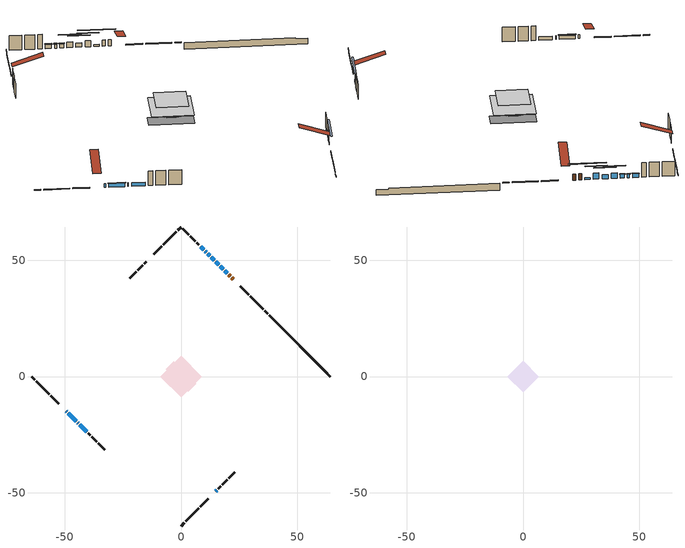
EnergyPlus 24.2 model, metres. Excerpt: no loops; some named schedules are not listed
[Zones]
conditioned space
 floor outside (Floor1 construction): -3.08,0 0,3.08 3.08,0 0,-3.08 z0.53
 floor adiabatic (AdiabaticFloorConstruction): -8.97,0 0,8.97 8.97,0 0,-8.97 z2.97
 floor foundation (Slab1 construction): -6.57,3.13 -3.13,6.57 6.57,-3.13 3.13,-6.57 z-1.76
 floor foundation (Slab2 construction): -2.02,0 0,2.02 2.02,0 0,-2.02 z0
 wall outside (RimJoist1 construction): 0,-64.24 1.32,-62.92 / -64.24,0 -62.92,-1.32 / 0,64.24 -1.32,62.92 / 37.28,26.95 35.97,28.27 z0.53:0.83
 wall outside (RimJoist2 construction): 1.97,-62.26 7.55,-56.69 / -62.26,-1.97 -56.69,-7.55 / -1.97,62.26 -7.55,56.69 / 35.31,28.93 29.74,34.5 z0.53:0.83
 wall outside (RimJoist3 construction): 8.21,-56.03 11.8,-52.44 / -56.03,-8.21 -52.44,-11.8 / -8.21,56.03 -11.8,52.44 / 29.08,35.16 25.49,38.75 z0.53:0.83
 wall outside (AdiabaticWallConstruction 1): 22.41,41.82 21.8,42.44 / 21.14,43.09 20.52,43.71 z0.53:2.56
 wall outside (AdiabaticWallConstruction): -49.37,-14.87 -49.07,-15.17 / -48.41,-15.82 -44.96,-19.27 / -44.31,-19.93 -44.2,-20.04 / -43.54,-20.69 -40.59,-23.65 / 12.28,51.96 11.42,52.82 / 10.76,53.47 10.33,53.91 / 9.67,54.56 8.38,55.86 z0.53:1.75; 19.87,44.37 18.72,45.52 / 14.87,-49.37 15.45,-48.79 z0.53:1.14; 18.06,46.18 16.84,47.4 z0.53:2.56; 16.18,48.06 14.89,49.35 z0.53:1.9; 14.23,50.01 12.94,51.3 z0.53:2.36
 wall outside (Wall1 construction): 16.1,-48.13 17.04,-47.2 / -39.93,-24.31 -39,-25.24 / -14.87,49.37 -15.81,48.43 / 7.72,56.51 6.79,57.45 z0.53:5.41
 wall outside (Wall2 construction): 17.69,-46.54 19.8,-44.43 / -38.34,-25.9 -36.23,-28.01 / -16.46,47.77 -18.57,45.66 / 6.13,58.1 4.02,60.21 z0.53:5.41
 wall outside (Wall3 construction): 20.46,-43.77 23.17,-41.07 / -35.57,-28.66 -32.86,-31.37 / -19.23,45.01 -21.94,42.3 / 3.37,60.87 0.66,63.58 z0.53:5.41
 wall foundation (FoundationWall1 construction): 37.94,26.3,-1.76 37.94,26.3,0.53 61.61,2.63,0.53 61.61,2.63,0.13 64.24,0,0.13 64.24,0,-1.76
 window (WindowConstruction 8): -49.37,-14.87 -49.07,-15.17 z0.53:1.75
 window (WindowConstruction 7): -48.41,-15.82 -44.96,-19.27 z0.53:1.75
 window (WindowConstruction 10): 19.87,44.37 18.72,45.52 z0.53:1.14
 window (WindowConstruction 11): 14.87,-49.37 15.45,-48.79 z0.53:1.14
 window (WindowConstruction 9): -44.31,-19.93 -44.2,-20.04 z0.53:1.75
 window (WindowConstruction): 18.06,46.18 16.84,47.4 z0.53:2.56
 window (WindowConstruction 1): 16.18,48.06 14.89,49.35 z0.53:1.9
 window (WindowConstruction 2): 14.23,50.01 12.94,51.3 z0.53:2.36
 window (WindowConstruction 3): -43.54,-20.69 -40.59,-23.65 z0.53:1.75
 window (WindowConstruction 4): 12.28,51.96 11.42,52.82 z0.53:1.75
 window (WindowConstruction 5): 10.76,53.48 10.33,53.91 z0.53:1.75
 window (WindowConstruction 6): 9.67,54.56 8.38,55.86 z0.53:1.75
 door (Door): 22.41,41.82 21.8,42.44 z0.53:2.56
 door (Door 1): 21.14,43.09 20.52,43.71 z0.53:2.56
 ceiling adiabatic (AdiabaticFloorConstruction): 0,-8.97 8.97,0 0,8.97 -8.97,0 z2.97
attic - vented
 floor to conditioned space (Floor2 construction Reversed): -6.86,0 0,6.86 6.86,0 0,-6.86 z5.41
 roof outside (Roof1 construction): 14.21,-50.02,5.41 7.54,-43.34,8.55 5.78,-45.1,8.55 12.45,-51.78,5.41; -50.02,-14.21,5.41 -43.34,-7.54,8.55 -45.1,-5.78,8.55 -51.78,-12.45,5.41; -14.21,50.02,5.41 -7.54,43.34,8.55 -5.78,45.1,8.55 -12.45,51.78,5.41; 23.07,41.17,5.41 16.39,34.49,8.55 18.15,32.73,8.55 24.83,39.41,5.41
shading: -44.82,-19.41 -48.56,-15.68 -48.85,-15.97 -45.11,-19.71 z1.95; 15.23,49 23.35,40.88 23.64,41.17 15.52,49.3 z6.07; 18.93,-45.31 11.39,-52.85 11.68,-53.14 19.22,-45.6 z6.07; 15.08,49.16 19.82,44.42 20.11,44.71 15.37,49.45 z5.05; 13.13,51.11 17.94,46.29 18.23,46.59 13.42,51.4 z4.39; 11.18,53.06 15.99,48.25 16.28,48.54 11.47,53.35 z4.85; 11.28,52.96 12.42,51.81 12.71,52.1 11.57,53.25 z1.95; 10.19,54.05 10.9,53.33 11.2,53.62 10.48,54.34 z1.95; 8.24,56 9.82,54.42 10.11,54.71 8.53,56.29 z1.95
[Building]
Building 1: Terrain=Suburbs
[Site:Location]
Toronto City Centre_ON: Latitude {deg}=43.63; Longitude {deg}=-79.39; Time Zone {hr}=-5; Elevation {m}=77; Keep Site Location Information=Yes
[Site:GroundTemperature:Shallow]
5.01852, 3.26908, 3.12898, 3.95918, 7.29196, 10.6092, 13.4851, 15.3069, 15.4617, 13.9799, 11.1774, 7.9619
[Site:WaterMainsTemperature]
Calculation Method=Schedule; Temperature Schedule=mains temperature schedule
[Material] Roughness=Rough; Thermal Absorptance=0.9
Name | Thickness {m} | Conductivity {W/m-K} | Density {kg/m3} | Specific Heat {J/kg-K} | Solar Absorptance | Visible Absorptance
asphalt or fiberglass shingles | 0.00635 | 0.162714 | 1121.4 | 1465.45 | 0.4 | 0.4
ceiling loosefill ins | 0.0846667 | 0.0480833 | 16.02 | 1046.75 | 0.7 | 0.7
ceiling stud and cavity | 0.1397 | 0.0925755 | 65.682 | 1177.47 | 0.7 | 0.7
concrete 4.0 in. | 0.1016 | 1.803125 | 2242.8 | 837.4 | 0.7 | 0.7
concrete 8.0 in. | 0.2032 | 1.803125 | 2242.8 | 837.4 | 0.7 | 0.7
door material | 0.04445 | 0.053851 | 512.64 | 1214.23 | 0.7 | 0.7
exterior vertical ins | 0.0460229 | 0.029427 | 32.04 | 1214.23 | 0.7 | 0.7
floor covering | 0.0127 | 0.0433444 | 54.468 | 1339.84 | 0.6 | 0.6
floor rigid ins; rim joist rigid ins | 0.051816 | 0.029427 | 32.04 | 1214.23 | 0.7 | 0.7
floor rigid ins 1; wall rigid ins | 0.512978 | 0.029427 | 32.04 | 1214.23 | 0.7 | 0.7
floor stud and cavity | 0.1397 | 1.00178 | 92.3553 | 1139.71 | 0.7 | 0.7
floor stud and cavity 1 | 0.1397 | 1.75129 | 37.0049 | 1207.88 | 0.7 | 0.7
furniture material conditioned space 1 | 0.1524 | 0.115458 | 640.8 | 1214.23 | 0.6 | 0.6
gypsum board | 0.0127 | 0.160291 | 801 | 837.4 | 0.6 | 0.6
gypsum board 1 | 0.0127 | 0.160291 | 801 | 837.4 | 0.7 | 0.7
interior vertical ins | 0.025908 | 0.029427 | 32.04 | 1214.23 | 0.7 | 0.7
osb sheathing 0.5 in. | 0.0127 | 0.115458 | 512.64 | 1214.23 | 0.7 | 0.7
osb sheathing 0.75 in. | 0.01905 | 0.115458 | 512.64 | 1214.23 | 0.7 | 0.7
osb sheathing 2.0 in. | 0.0508 | 0.115458 | 512.64 | 1214.23 | 0.7 | 0.7
rim joist stud and cavity | 0.0508 | 0.0311696 | 125.044 | 1163.47 | 0.6 | 0.6
rim joist stud and cavity 1 | 0.0508 | 0.0451784 | 125.044 | 1163.47 | 0.6 | 0.6
rim joist stud and cavity 2 | 0.0508 | 0.278529 | 125.044 | 1163.47 | 0.6 | 0.6
slab rigid ins | 0.0412942 | 0.029427 | 32.04 | 1214.23 | 0.7 | 0.7
wall stud and cavity | 0.1397 | 0.0887454 | 139.0536 | 1170.24 | 0.7 | 0.7
wall stud and cavity 1 | 0.1397 | 0.0848539 | 139.0536 | 1170.24 | 0.7 | 0.7
wall stud and cavity 2 | 0.1397 | 0.103846 | 139.0536 | 1170.24 | 0.7 | 0.7
wall stud and cavity 3 | 0.0889 | 0.380278 | 52.3479 | 1209.89 | 0.7 | 0.7
wall stud and cavity 4 | 0.0889 | 0.391764 | 83.0341 | 1211.67 | 0.7 | 0.7
wood siding | 0.0254 | 0.102417 | 544.68 | 1172.36 | 0.4 | 0.4
wood siding 1; wood siding 2; wood siding 3 | 0.0254 | 0.102417 | 544.68 | 1172.36 | 0.7 | 0.7
[WindowMaterial:SimpleGlazingSystem]
Name | U-Factor {W/m2-K} | Solar Heat Gain Coefficient
WindowMaterial | 2.4069 | 0.55
WindowMaterial 1 | 2.35751 | 0.57
WindowMaterial 2 | 2.1866 | 0.65
WindowMaterial 3 | 6.00619 | 0.8
WindowMaterial 4 | 2.45914 | 0.53
WindowMaterial 5 | 2.57838 | 0.46
WindowMaterial 6 | 2.373404 | 0.56
WindowMaterial 7 | 2.433023 | 0.56
WindowMaterial 8 | 2.82651 | 0.4
WindowMaterial 9 | 2.719762 | 0.42
[Construction]
AdiabaticFloorConstruction: floor stud and cavity 1, floor rigid ins 1, osb sheathing 0.75 in., floor covering
AdiabaticWallConstruction: wood siding 2, wall rigid ins, wall stud and cavity 3, gypsum board
AdiabaticWallConstruction 1: wood siding 3, wall rigid ins, wall stud and cavity 3, gypsum board
Door; Door 1: door material
Floor1 construction: floor stud and cavity, floor rigid ins, osb sheathing 0.75 in., floor covering
Floor2 construction Reversed: gypsum board, ceiling stud and cavity, ceiling loosefill ins
FoundationWall1 construction: concrete 8.0 in., gypsum board 1
furniture construction conditioned space 1: furniture material conditioned space 1
PartitionWallConstruction: gypsum board, wall stud and cavity 4, gypsum board
RimJoist1 construction: wood siding 1, osb sheathing 2.0 in., rim joist stud and cavity
RimJoist2 construction: wood siding 1, osb sheathing 2.0 in., rim joist stud and cavity 1
RimJoist3 construction: wood siding 1, rim joist rigid ins, osb sheathing 2.0 in., rim joist stud and cavity 2
Roof1 construction: asphalt or fiberglass shingles
Slab1 construction: concrete 4.0 in.
Slab2 construction: slab rigid ins, concrete 4.0 in.
Wall1 construction: wood siding, osb sheathing 0.5 in., wall stud and cavity, gypsum board
Wall2 construction: wood siding, osb sheathing 0.5 in., wall stud and cavity 1, gypsum board
Wall3 construction: wood siding, osb sheathing 0.5 in., wall stud and cavity 2, gypsum board
WindowConstruction: WindowMaterial
WindowConstruction 1: WindowMaterial 1
WindowConstruction 10; WindowConstruction 11: WindowMaterial 9
WindowConstruction 2: WindowMaterial 2
WindowConstruction 3: WindowMaterial 3
WindowConstruction 4; WindowConstruction 7: WindowMaterial 4
WindowConstruction 5: WindowMaterial 5
WindowConstruction 6: WindowMaterial 6
WindowConstruction 8: WindowMaterial 7
WindowConstruction 9: WindowMaterial 8
[Zone] Multiplier=1; Part of Total Floor Area=Yes
Name | Volume {m3}
attic - vented | 48.0484
conditioned space | 570.8
[Space]
Name | Zone | Volume {m3}
attic - vented 1 | attic - vented | 48.0484
conditioned space 1 | conditioned space | 570.8
[ZoneInfiltration:EffectiveLeakageArea]
infil attic - vented 1: Zone or Space=attic - vented 1; Schedule=Always On Discrete; Effective Air Leakage Area {cm2}=3958.74; Stack Coefficient=0.000218914; Wind Coefficient=9.9967e-06
[ZoneMixing]
whole house fan mix: Zone or Space=attic - vented; Schedule=Always On Continuous; Design Flow Rate Calculation Method=Flow/Zone; Design Flow Rate {m3/s}=0; Source Zone or Space=conditioned space
[SurfaceProperty:ExposedFoundationPerimeter] Exposed Perimeter Calculation Method=TotalExposedPerimeter
Name | Total Exposed Perimeter {m}
Slab1 | 37.187
Slab2 | 5.79099
[InternalMass] Zone or ZoneList=conditioned space; Space or SpaceList=conditioned space 1
Name | Construction | Surface Area {m2}
furniture mass conditioned space 1 | furniture construction conditioned space 1 | 101.963
partition wall mass | PartitionWallConstruction | 254.907
[Lights]
interior lighting: Zone or ZoneList or Space or SpaceList=conditioned space 1; Schedule=interior lighting schedule; Design Level Calculation Method=LightingLevel; Lighting Level {W}=343.2; Return Air Fraction=0; Fraction Radiant=0.6; Fraction Visible=0.2; Fraction Replaceable=1
[People]
occupants: Zone or ZoneList or Space or SpaceList=conditioned space 1; Number of People Schedule=occupants schedule; Number of People Calculation Method=People; Number of People=3; Fraction Radiant=0.314171; Sensible Heat Fraction=0.56303; Activity Level Schedule=occupants activity schedule; Carbon Dioxide Generation Rate {m3/s-W}=0; Enable ASHRAE 55 Comfort Warnings=No; Mean Radiant Temperature Calculation Type=EnclosureAveraged
[ElectricEquipment] Zone or ZoneList or Space or SpaceList=conditioned space 1; Design Level Calculation Method=EquipmentLevel
Name | Schedule | Design Level {W} | Fraction Latent | Fraction Radiant | Fraction Lost
clothes dryer | clothes dryer schedule | 140.772 | 0.015 | 0.081 | 0.85
clothes washer | clothes washer schedule | 32.1985 | 0.03 | 0.162 | 0.7
cooking range | cooking range schedule | 215.147 | 0.08 | 0.432 | 0.2
dishwasher | dishwasher schedule | 66.8632 | 0.3 | 0.18 | 0.4
fridge | fridge schedule | 72.9452 | 0 | 0.6 | 0
mech vent bath fan 0 | mech vent bath fan 0 schedule | 50.2 | 0 | 0 | 1
mech vent bath fan 1 | mech vent bath fan 1 schedule | 50.2 | 0 | 0 | 1
mech vent house fan | mech vent house fan schedule | 0 | 0 | 0 | 1
mech vent house fan cfis | mech vent house fan cfis schedule | 0 | 0 | 0 | 0
misc plug loads | misc plug loads schedule | 494.7 | 0.045 | 0.513 | 0.1
whole house fan | Always On Discrete | 0 | 0 | 0 | 1
[OtherEquipment] Zone or ZoneList or Space or SpaceList=conditioned space 1; Design Level Calculation Method=EquipmentLevel
Name | Fuel Type | Schedule | Design Level {W} | Fraction Latent | Fraction Radiant | Fraction Lost
clothes dryer 1 | Electricity | clothes dryer schedule | 0 | 0.015 | 0.081 | 0.85
cooking range 1 | Electricity | cooking range schedule | 0 | 0.08 | 0.432 | 0.2
general water use latent | None | general water use schedule | 62.594 | 1 | 0 | 0
general water use sensible | None | general water use schedule | -61.6891 | 0 | 0.6 | 0
mech vent house fan latent load | None | Always On Discrete | 0 | 1 | 0 | 0
mech vent house fan sensible load | None | Always On Discrete | 0 | 0 | 0 | 0
water heater energy adjustment1 | NaturalGas | Always On Discrete | 0.01 | 0 | 0 | 1
[ZoneInfiltration:DesignFlowRate] Zone or ZoneList or Space or SpaceList=conditioned space 1; Schedule=Always On Discrete; Design Flow Rate Calculation Method=Flow/Zone; Design Flow Rate {m3/s}=0
infil flow; natural vent flow; whole house fan flow
[Foundation:Kiva] Initial Indoor Air Temperature {C}=18; Wall Depth Below Slab {m}=0.2032
Name | Wall Height Above Grade {m} | Custom Block Material Name 1 | Custom Block Depth 1 {m} | Custom Block X Position 1 {m} | Custom Block Z Position 1 {m} | Interior Vertical Insulation Material | Interior Vertical Insulation Depth {m}
Foundation Kiva 1 | 0.529986 | exterior vertical ins | 2.28999 | 0.2159 | 0
Foundation Kiva 2 | 0.1016 |  |  |  |  | interior vertical ins | 0.1016
[Foundation:Kiva:Settings]
Soil Conductivity {W/m-K}=0.849921; Soil Density {kg/m3}=1842.3; Soil Specific Heat {J/kg-K}=418.7; Ground Solar Absorptivity=0.9; Ground Thermal Absorptivity=0.9; Ground Surface Roughness {m}=0.03; Far-Field Width {m}=40; Deep-Ground Boundary Condition=ZeroFlux; Deep-Ground Depth {m}=40; Minimum Cell Dimension {m}=0.2; Maximum Cell Growth Coefficient=3; Simulation Timestep=Timestep
[Exterior:Lights]
exterior lighting: Schedule=exterior lighting schedule; Design Level {W}=75.6
[Schedule:Constant]
Name | Hourly Value
Always On Continuous; mech vent house fan schedule; mech vent house fan cfis schedule; Always On Discrete | 1
occupants activity schedule | 117.228
fridge schedule | 0
[Schedule:Week:Daily]
interior lighting schedule Week Rule - Jan1-Jan27: interior lighting schedule day, interior lighting schedule day, interior lighting schedule day, interior lighting schedule day, interior lighting schedule day, interior lighting schedule day, interior lighting schedule day, interior lighting schedule default day, interior lighting schedule default day, interior lighting schedule default day, interior lighting schedule default day, interior lighting schedule default day
interior lighting schedule Week Rule - Jan28-Feb3: interior lighting schedule day, interior lighting schedule day, interior lighting schedule day, interior lighting schedule day, interior lighting schedule day 1, interior lighting schedule day 1, interior lighting schedule day 1, interior lighting schedule default day, interior lighting schedule default day, interior lighting schedule default day, interior lighting schedule default day, interior lighting schedule default day
interior lighting schedule Week Rule - Feb4-Feb24: interior lighting schedule day 1, interior lighting schedule day 1, interior lighting schedule day 1, interior lighting schedule day 1, interior lighting schedule day 1, interior lighting schedule day 1, interior lighting schedule day 1, interior lighting schedule default day, interior lighting schedule default day, interior lighting schedule default day, interior lighting schedule default day, interior lighting schedule default day
interior lighting schedule Week Rule - Feb25-Mar3: interior lighting schedule day 1, interior lighting schedule day 1, interior lighting schedule day 1, interior lighting schedule day 1, interior lighting schedule day 2, interior lighting schedule day 2, interior lighting schedule day 2, interior lighting schedule default day, interior lighting schedule default day, interior lighting schedule default day, interior lighting schedule default day, interior lighting schedule default day
interior lighting schedule Week Rule - Mar4-Mar31: interior lighting schedule day 2, interior lighting schedule day 2, interior lighting schedule day 2, interior lighting schedule day 2, interior lighting schedule day 2, interior lighting schedule day 2, interior lighting schedule day 2, interior lighting schedule default day, interior lighting schedule default day, interior lighting schedule default day, interior lighting schedule default day, interior lighting schedule default day
interior lighting schedule Week Rule - Apr1-Apr28: interior lighting schedule day 3, interior lighting schedule day 3, interior lighting schedule day 3, interior lighting schedule day 3, interior lighting schedule day 3, interior lighting schedule day 3, interior lighting schedule day 3, interior lighting schedule default day, interior lighting schedule default day, interior lighting schedule default day, interior lighting schedule default day, interior lighting schedule default day
interior lighting schedule Week Rule - Apr29-May5: interior lighting schedule day 3, interior lighting schedule day 3, interior lighting schedule day 4, interior lighting schedule day 4, interior lighting schedule day 4, interior lighting schedule day 4, interior lighting schedule day 4, interior lighting schedule default day, interior lighting schedule default day, interior lighting schedule default day, interior lighting schedule default day, interior lighting schedule default day
interior lighting schedule Week Rule - May6-May26: interior lighting schedule day 4, interior lighting schedule day 4, interior lighting schedule day 4, interior lighting schedule day 4, interior lighting schedule day 4, interior lighting schedule day 4, interior lighting schedule day 4, interior lighting schedule default day, interior lighting schedule default day, interior lighting schedule default day, interior lighting schedule default day, interior lighting schedule default day
interior lighting schedule Week Rule - May27-Jun2: interior lighting schedule day 4, interior lighting schedule day 4, interior lighting schedule day 4, interior lighting schedule day 4, interior lighting schedule day 4, interior lighting schedule day 5, interior lighting schedule day 5, interior lighting schedule default day, interior lighting schedule default day, interior lighting schedule default day, interior lighting schedule default day, interior lighting schedule default day
interior lighting schedule Week Rule - Jun3-Jun30: interior lighting schedule day 5, interior lighting schedule day 5, interior lighting schedule day 5, interior lighting schedule day 5, interior lighting schedule day 5, interior lighting schedule day 5, interior lighting schedule day 5, interior lighting schedule default day, interior lighting schedule default day, interior lighting schedule default day, interior lighting schedule default day, interior lighting schedule default day
interior lighting schedule Week Rule - Jul1-Jul28: interior lighting schedule day 6, interior lighting schedule day 6, interior lighting schedule day 6, interior lighting schedule day 6, interior lighting schedule day 6, interior lighting schedule day 6, interior lighting schedule day 6, interior lighting schedule default day, interior lighting schedule default day, interior lighting schedule default day, interior lighting schedule default day, interior lighting schedule default day
interior lighting schedule Week Rule - Jul29-Aug4: interior lighting schedule day 6, interior lighting schedule day 6, interior lighting schedule day 6, interior lighting schedule day 7, interior lighting schedule day 7, interior lighting schedule day 7, interior lighting schedule day 7, interior lighting schedule default day, interior lighting schedule default day, interior lighting schedule default day, interior lighting schedule default day, interior lighting schedule default day
interior lighting schedule Week Rule - Aug5-Aug25: interior lighting schedule day 7, interior lighting schedule day 7, interior lighting schedule day 7, interior lighting schedule day 7, interior lighting schedule day 7, interior lighting schedule day 7, interior lighting schedule day 7, interior lighting schedule default day, interior lighting schedule default day, interior lighting schedule default day, interior lighting schedule default day, interior lighting schedule default day
interior lighting schedule Week Rule - Aug26-Sep1: interior lighting schedule day 7, interior lighting schedule day 7, interior lighting schedule day 7, interior lighting schedule day 7, interior lighting schedule day 7, interior lighting schedule day 7, interior lighting schedule day 8, interior lighting schedule default day, interior lighting schedule default day, interior lighting schedule default day, interior lighting schedule default day, interior lighting schedule default day
interior lighting schedule Week Rule - Sep2-Sep29: interior lighting schedule day 8, interior lighting schedule day 8, interior lighting schedule day 8, interior lighting schedule day 8, interior lighting schedule day 8, interior lighting schedule day 8, interior lighting schedule day 8, interior lighting schedule default day, interior lighting schedule default day, interior lighting schedule default day, interior lighting schedule default day, interior lighting schedule default day
interior lighting schedule Week Rule - Sep30-Oct6: interior lighting schedule day 8, interior lighting schedule day 9, interior lighting schedule day 9, interior lighting schedule day 9, interior lighting schedule day 9, interior lighting schedule day 9, interior lighting schedule day 9, interior lighting schedule default day, interior lighting schedule default day, interior lighting schedule default day, interior lighting schedule default day, interior lighting schedule default day
interior lighting schedule Week Rule - Oct7-Oct27: interior lighting schedule day 9, interior lighting schedule day 9, interior lighting schedule day 9, interior lighting schedule day 9, interior lighting schedule day 9, interior lighting schedule day 9, interior lighting schedule day 9, interior lighting schedule default day, interior lighting schedule default day, interior lighting schedule default day, interior lighting schedule default day, interior lighting schedule default day
interior lighting schedule Week Rule - Oct28-Nov3: interior lighting schedule day 9, interior lighting schedule day 9, interior lighting schedule day 9, interior lighting schedule day 9, interior lighting schedule day 10, interior lighting schedule day 10, interior lighting schedule day 10, interior lighting schedule default day, interior lighting schedule default day, interior lighting schedule default day, interior lighting schedule default day, interior lighting schedule default day
interior lighting schedule Week Rule - Nov4-Nov24: interior lighting schedule day 10, interior lighting schedule day 10, interior lighting schedule day 10, interior lighting schedule day 10, interior lighting schedule day 10, interior lighting schedule day 10, interior lighting schedule day 10, interior lighting schedule default day, interior lighting schedule default day, interior lighting schedule default day, interior lighting schedule default day, interior lighting schedule default day
interior lighting schedule Week Rule - Nov25-Dec1: interior lighting schedule day 10, interior lighting schedule day 10, interior lighting schedule day 10, interior lighting schedule day 10, interior lighting schedule day 10, interior lighting schedule day 10, interior lighting schedule day 11, interior lighting schedule default day, interior lighting schedule default day, interior lighting schedule default day, interior lighting schedule default day, interior lighting schedule default day
interior lighting schedule Week Rule - Dec2-Dec31: interior lighting schedule day 11, interior lighting schedule day 11, interior lighting schedule day 11, interior lighting schedule day 11, interior lighting schedule day 11, interior lighting schedule day 11, interior lighting schedule day 11, interior lighting schedule default day, interior lighting schedule default day, interior lighting schedule default day, interior lighting schedule default day, interior lighting schedule default day
occupants schedule Week Rule - Jan1-Dec31: occupants schedule day, occupants schedule day, occupants schedule day, occupants schedule day, occupants schedule day, occupants schedule day, occupants schedule day, occupants schedule default day, occupants schedule default day, occupants schedule default day, occupants schedule default day, occupants schedule default day
clothes dryer schedule Week Rule - Jan1-Dec31: clothes dryer schedule day, clothes dryer schedule day, clothes dryer schedule day, clothes dryer schedule day, clothes dryer schedule day, clothes dryer schedule day, clothes dryer schedule day, clothes dryer schedule default day, clothes dryer schedule default day, clothes dryer schedule default day, clothes dryer schedule default day, clothes dryer schedule default day
clothes washer schedule Week Rule - Jan1-Dec31: clothes washer schedule day, clothes washer schedule day, clothes washer schedule day, clothes washer schedule day, clothes washer schedule day, clothes washer schedule day, clothes washer schedule day, clothes washer schedule default day, clothes washer schedule default day, clothes washer schedule default day, clothes washer schedule default day, clothes washer schedule default day
cooking range schedule Week Rule - Jan1-Dec31: cooking range schedule day, cooking range schedule day, cooking range schedule day, cooking range schedule day, cooking range schedule day, cooking range schedule day, cooking range schedule day, cooking range schedule default day, cooking range schedule default day, cooking range schedule default day, cooking range schedule default day, cooking range schedule default day
dishwasher schedule Week Rule - Jan1-Dec31: dishwasher schedule day, dishwasher schedule day, dishwasher schedule day, dishwasher schedule day, dishwasher schedule day, dishwasher schedule day, dishwasher schedule day, dishwasher schedule default day, dishwasher schedule default day, dishwasher schedule default day, dishwasher schedule default day, dishwasher schedule default day
mech vent bath fan 0 schedule Week Rule - Jan1-Dec31: mech vent bath fan 0 schedule day, mech vent bath fan 0 schedule day, mech vent bath fan 0 schedule day, mech vent bath fan 0 schedule day, mech vent bath fan 0 schedule day, mech vent bath fan 0 schedule day, mech vent bath fan 0 schedule day, mech vent bath fan 0 schedule default day, mech vent bath fan 0 schedule default day, mech vent bath fan 0 schedule default day, mech vent bath fan 0 schedule default day, mech vent bath fan 0 schedule default day
mech vent bath fan 1 schedule Week Rule - Jan1-Dec31: mech vent bath fan 1 schedule day, mech vent bath fan 1 schedule day, mech vent bath fan 1 schedule day, mech vent bath fan 1 schedule day, mech vent bath fan 1 schedule day, mech vent bath fan 1 schedule day, mech vent bath fan 1 schedule day, mech vent bath fan 1 schedule default day, mech vent bath fan 1 schedule default day, mech vent bath fan 1 schedule default day, mech vent bath fan 1 schedule default day, mech vent bath fan 1 schedule default day
misc plug loads schedule Week Rule - Jan1-Dec31: misc plug loads schedule day, misc plug loads schedule day, misc plug loads schedule day, misc plug loads schedule day, misc plug loads schedule day, misc plug loads schedule day, misc plug loads schedule day, misc plug loads schedule default day, misc plug loads schedule default day, misc plug loads schedule default day, misc plug loads schedule default day, misc plug loads schedule default day
general water use schedule Week Rule - Jan1-Dec31: general water use schedule day, general water use schedule day, general water use schedule day, general water use schedule day, general water use schedule day, general water use schedule day, general water use schedule day, general water use schedule default day, general water use schedule default day, general water use schedule default day, general water use schedule default day, general water use schedule default day
exterior lighting schedule Week Rule - Jan1-Jan27: exterior lighting schedule day, exterior lighting schedule day, exterior lighting schedule day, exterior lighting schedule day, exterior lighting schedule day, exterior lighting schedule day, exterior lighting schedule day, exterior lighting schedule default day, exterior lighting schedule default day, exterior lighting schedule default day, exterior lighting schedule default day, exterior lighting schedule default day
exterior lighting schedule Week Rule - Jan28-Feb3: exterior lighting schedule day, exterior lighting schedule day, exterior lighting schedule day, exterior lighting schedule day, exterior lighting schedule day 1, exterior lighting schedule day 1, exterior lighting schedule day 1, exterior lighting schedule default day, exterior lighting schedule default day, exterior lighting schedule default day, exterior lighting schedule default day, exterior lighting schedule default day
exterior lighting schedule Week Rule - Feb4-Feb24: exterior lighting schedule day 1, exterior lighting schedule day 1, exterior lighting schedule day 1, exterior lighting schedule day 1, exterior lighting schedule day 1, exterior lighting schedule day 1, exterior lighting schedule day 1, exterior lighting schedule default day, exterior lighting schedule default day, exterior lighting schedule default day, exterior lighting schedule default day, exterior lighting schedule default day
exterior lighting schedule Week Rule - Feb25-Mar3: exterior lighting schedule day 1, exterior lighting schedule day 1, exterior lighting schedule day 1, exterior lighting schedule day 1, exterior lighting schedule day 2, exterior lighting schedule day 2, exterior lighting schedule day 2, exterior lighting schedule default day, exterior lighting schedule default day, exterior lighting schedule default day, exterior lighting schedule default day, exterior lighting schedule default day
exterior lighting schedule Week Rule - Mar4-Mar31: exterior lighting schedule day 2, exterior lighting schedule day 2, exterior lighting schedule day 2, exterior lighting schedule day 2, exterior lighting schedule day 2, exterior lighting schedule day 2, exterior lighting schedule day 2, exterior lighting schedule default day, exterior lighting schedule default day, exterior lighting schedule default day, exterior lighting schedule default day, exterior lighting schedule default day
exterior lighting schedule Week Rule - Apr1-Apr28: exterior lighting schedule day 3, exterior lighting schedule day 3, exterior lighting schedule day 3, exterior lighting schedule day 3, exterior lighting schedule day 3, exterior lighting schedule day 3, exterior lighting schedule day 3, exterior lighting schedule default day, exterior lighting schedule default day, exterior lighting schedule default day, exterior lighting schedule default day, exterior lighting schedule default day
exterior lighting schedule Week Rule - Apr29-May5: exterior lighting schedule day 3, exterior lighting schedule day 3, exterior lighting schedule day 4, exterior lighting schedule day 4, exterior lighting schedule day 4, exterior lighting schedule day 4, exterior lighting schedule day 4, exterior lighting schedule default day, exterior lighting schedule default day, exterior lighting schedule default day, exterior lighting schedule default day, exterior lighting schedule default day
exterior lighting schedule Week Rule - May6-May26: exterior lighting schedule day 4, exterior lighting schedule day 4, exterior lighting schedule day 4, exterior lighting schedule day 4, exterior lighting schedule day 4, exterior lighting schedule day 4, exterior lighting schedule day 4, exterior lighting schedule default day, exterior lighting schedule default day, exterior lighting schedule default day, exterior lighting schedule default day, exterior lighting schedule default day
exterior lighting schedule Week Rule - May27-Jun2: exterior lighting schedule day 4, exterior lighting schedule day 4, exterior lighting schedule day 4, exterior lighting schedule day 4, exterior lighting schedule day 4, exterior lighting schedule day 5, exterior lighting schedule day 5, exterior lighting schedule default day, exterior lighting schedule default day, exterior lighting schedule default day, exterior lighting schedule default day, exterior lighting schedule default day
exterior lighting schedule Week Rule - Jun3-Jun30: exterior lighting schedule day 5, exterior lighting schedule day 5, exterior lighting schedule day 5, exterior lighting schedule day 5, exterior lighting schedule day 5, exterior lighting schedule day 5, exterior lighting schedule day 5, exterior lighting schedule default day, exterior lighting schedule default day, exterior lighting schedule default day, exterior lighting schedule default day, exterior lighting schedule default day
exterior lighting schedule Week Rule - Jul1-Jul28: exterior lighting schedule day 6, exterior lighting schedule day 6, exterior lighting schedule day 6, exterior lighting schedule day 6, exterior lighting schedule day 6, exterior lighting schedule day 6, exterior lighting schedule day 6, exterior lighting schedule default day, exterior lighting schedule default day, exterior lighting schedule default day, exterior lighting schedule default day, exterior lighting schedule default day
exterior lighting schedule Week Rule - Jul29-Aug4: exterior lighting schedule day 6, exterior lighting schedule day 6, exterior lighting schedule day 6, exterior lighting schedule day 7, exterior lighting schedule day 7, exterior lighting schedule day 7, exterior lighting schedule day 7, exterior lighting schedule default day, exterior lighting schedule default day, exterior lighting schedule default day, exterior lighting schedule default day, exterior lighting schedule default day
exterior lighting schedule Week Rule - Aug5-Aug25: exterior lighting schedule day 7, exterior lighting schedule day 7, exterior lighting schedule day 7, exterior lighting schedule day 7, exterior lighting schedule day 7, exterior lighting schedule day 7, exterior lighting schedule day 7, exterior lighting schedule default day, exterior lighting schedule default day, exterior lighting schedule default day, exterior lighting schedule default day, exterior lighting schedule default day
exterior lighting schedule Week Rule - Aug26-Sep1: exterior lighting schedule day 7, exterior lighting schedule day 7, exterior lighting schedule day 7, exterior lighting schedule day 7, exterior lighting schedule day 7, exterior lighting schedule day 7, exterior lighting schedule day 8, exterior lighting schedule default day, exterior lighting schedule default day, exterior lighting schedule default day, exterior lighting schedule default day, exterior lighting schedule default day
exterior lighting schedule Week Rule - Sep2-Sep29: exterior lighting schedule day 8, exterior lighting schedule day 8, exterior lighting schedule day 8, exterior lighting schedule day 8, exterior lighting schedule day 8, exterior lighting schedule day 8, exterior lighting schedule day 8, exterior lighting schedule default day, exterior lighting schedule default day, exterior lighting schedule default day, exterior lighting schedule default day, exterior lighting schedule default day
[Schedule:Year]
interior lighting schedule: interior lighting schedule Week Rule - Jan1-Jan27, 1, 1, 1, 27, interior lighting schedule Week Rule - Jan28-Feb3, 1, 28, 2, 3, interior lighting schedule Week Rule - Feb4-Feb24, 2, 4, 2, 24, interior lighting schedule Week Rule - Feb25-Mar3, 2, 25, 3, 3, interior lighting schedule Week Rule - Mar4-Mar31, 3, 4, 3, 31, interior lighting schedule Week Rule - Apr1-Apr28, 4, 1, 4, 28, interior lighting schedule Week Rule - Apr29-May5, 4, 29, 5, 5, interior lighting schedule Week Rule - May6-May26, 5, 6, 5, 26, interior lighting schedule Week Rule - May27-Jun2, 5, 27, 6, 2, interior lighting schedule Week Rule - Jun3-Jun30, 6, 3, 6, 30, interior lighting schedule Week Rule - Jul1-Jul28, 7, 1, 7, 28, interior lighting schedule Week Rule - Jul29-Aug4, 7, 29, 8, 4, interior lighting schedule Week Rule - Aug5-Aug25, 8, 5, 8, 25, interior lighting schedule Week Rule - Aug26-Sep1, 8, 26, 9, 1, interior lighting schedule Week Rule - Sep2-Sep29, 9, 2, 9, 29, interior lighting schedule Week Rule - Sep30-Oct6, 9, 30, 10, 6, interior lighting schedule Week Rule - Oct7-Oct27, 10, 7, 10, 27, interior lighting schedule Week Rule - Oct28-Nov3, 10, 28, 11, 3, interior lighting schedule Week Rule - Nov4-Nov24, 11, 4, 11, 24, interior lighting schedule Week Rule - Nov25-Dec1, 11, 25, 12, 1, interior lighting schedule Week Rule - Dec2-Dec31, 12, 2, 12, 31
occupants schedule: occupants schedule Week Rule - Jan1-Dec31, 1, 1, 12, 31
clothes dryer schedule: clothes dryer schedule Week Rule - Jan1-Dec31, 1, 1, 12, 31
clothes washer schedule: clothes washer schedule Week Rule - Jan1-Dec31, 1, 1, 12, 31
cooking range schedule: cooking range schedule Week Rule - Jan1-Dec31, 1, 1, 12, 31
dishwasher schedule: dishwasher schedule Week Rule - Jan1-Dec31, 1, 1, 12, 31
mech vent bath fan 0 schedule: mech vent bath fan 0 schedule Week Rule - Jan1-Dec31, 1, 1, 12, 31
mech vent bath fan 1 schedule: mech vent bath fan 1 schedule Week Rule - Jan1-Dec31, 1, 1, 12, 31
misc plug loads schedule: misc plug loads schedule Week Rule - Jan1-Dec31, 1, 1, 12, 31
general water use schedule: general water use schedule Week Rule - Jan1-Dec31, 1, 1, 12, 31
exterior lighting schedule: exterior lighting schedule Week Rule - Jan1-Jan27, 1, 1, 1, 27, exterior lighting schedule Week Rule - Jan28-Feb3, 1, 28, 2, 3, exterior lighting schedule Week Rule - Feb4-Feb24, 2, 4, 2, 24, exterior lighting schedule Week Rule - Feb25-Mar3, 2, 25, 3, 3, exterior lighting schedule Week Rule - Mar4-Mar31, 3, 4, 3, 31, exterior lighting schedule Week Rule - Apr1-Apr28, 4, 1, 4, 28, exterior lighting schedule Week Rule - Apr29-May5, 4, 29, 5, 5, exterior lighting schedule Week Rule - May6-May26, 5, 6, 5, 26, exterior lighting schedule Week Rule - May27-Jun2, 5, 27, 6, 2, exterior lighting schedule Week Rule - Jun3-Jun30, 6, 3, 6, 30, exterior lighting schedule Week Rule - Jul1-Jul28, 7, 1, 7, 28, exterior lighting schedule Week Rule - Jul29-Aug4, 7, 29, 8, 4, exterior lighting schedule Week Rule - Aug5-Aug25, 8, 5, 8, 25, exterior lighting schedule Week Rule - Aug26-Sep1, 8, 26, 9, 1, exterior lighting schedule Week Rule - Sep2-Sep29, 9, 2, 9, 29, exterior lighting schedule Week Rule - Sep30-Oct6, 9, 30, 10, 6, exterior lighting schedule Week Rule - Oct7-Oct27, 10, 7, 10, 27, exterior lighting schedule Week Rule - Oct28-Nov3, 10, 28, 11, 3, exterior lighting schedule Week Rule - Nov4-Nov24, 11, 4, 11, 24, exterior lighting schedule Week Rule - Nov25-Dec1, 11, 25, 12, 1, exterior lighting schedule Week Rule - Dec2-Dec31, 12, 2, 12, 31
[Schedule:Compact]
mains temperature schedule: Through: 01/01, For: AllDays, Until: 24:00, 8.80333, Through: 01/02, For: AllDays, Until: 24:00, 8.74333, Through: 01/03, For: AllDays, Until: 24:00, 8.68389, Through: 01/04, For: AllDays, Until: 24:00, 8.62611, Through: 01/05, For: AllDays, Until: 24:00, 8.56944, Through: 01/06, For: AllDays, Until: 24:00, 8.51389, Through: 01/07, For: AllDays, Until: 24:00, 8.45944, Through: 01/08, For: AllDays, Until: 24:00, 8.40611, Through: 01/09, For: AllDays, Until: 24:00, 8.35389, Through: 01/10, For: AllDays, Until: 24:00, 8.30278, Through: 01/11, For: AllDays, Until: 24:00, 8.25333, Through: 01/12, For: AllDays, Until: 24:00, 8.205, Through: 01/13, For: AllDays, Until: 24:00, 8.15778, Through: 01/14, For: AllDays, Until: 24:00, 8.11222, Through: 01/15, For: AllDays, Until: 24:00, 8.06778, Through: 01/16, For: AllDays, Until: 24:00, 8.02444, Through: 01/17, For: AllDays, Until: 24:00, 7.98222, Through: 01/18, For: AllDays, Until: 24:00, 7.94167, Through: 01/19, For: AllDays, Until: 24:00, 7.90222, Through: 01/20, For: AllDays, Until: 24:00, 7.86444, Through: 01/21, For: AllDays, Until: 24:00, 7.82778, Through: 01/22, For: AllDays, Until: 24:00, 7.79278, Through: 01/23, For: AllDays, Until: 24:00, 7.75889, Through: 01/24, For: AllDays, Until: 24:00, 7.72667, Through: 01/25, For: AllDays, Until: 24:00, 7.69556, Through: 01/26, For: AllDays, Until: 24:00, 7.66611, Through: 01/27, For: AllDays, Until: 24:00, 7.63778, Through: 01/28, For: AllDays, Until: 24:00, 7.61111, Through: 01/29, For: AllDays, Until: 24:00, 7.58556, Through: 01/30, For: AllDays, Until: 24:00, 7.56167, Through: 01/31, For: AllDays, Until: 24:00, 7.53944, Through: 02/01, For: AllDays, Until: 24:00, 7.51833, Through: 02/02, For: AllDays, Until: 24:00, 7.49889, Through: 02/03, For: AllDays, Until: 24:00, 7.48111, Through: 02/04, For: AllDays, Until: 24:00, 7.46444, Through: 02/05, For: AllDays, Until: 24:00, 7.44944, Through: 02/06, For: AllDays, Until: 24:00, 7.43556, Through: 02/07, For: AllDays, Until: 24:00, 7.42333, Through: 02/08, For: AllDays, Until: 24:00, 7.41278, Through: 02/09, For: AllDays, Until: 24:00, 7.40389, Through: 02/10, For: AllDays, Until: 24:00, 7.39611, Through: 02/11, For: AllDays, Until: 24:00, 7.39, Through: 02/12, For: AllDays, Until: 24:00, 7.38556, Through: 02/13, For: AllDays, Until: 24:00, 7.38222, Through: 02/14, For: AllDays, Until: 24:00, 7.38056, Through: 02/15, For: AllDays, Until: 24:00, 7.38056, Through: 02/16, For: AllDays, Until: 24:00, 7.38222, Through: 02/17, For: AllDays, Until: 24:00, 7.385, Through: 02/18, For: AllDays, Until: 24:00, 7.38944, Through: 02/19, For: AllDays, Until: 24:00, 7.395, Through: 02/20, For: AllDays, Until: 24:00, 7.40278, Through: 02/21, For: AllDays, Until: 24:00, 7.41167, Through: 02/22, For: AllDays, Until: 24:00, 7.42222, Through: 02/23, For: AllDays, Until: 24:00, 7.43389, Through: 02/24, For: AllDays, Until: 24:00, 7.44722, Through: 02/25, For: AllDays, Until: 24:00, 7.46222, Through: 02/26, For: AllDays, Until: 24:00, 7.47833, Through: 02/27, For: AllDays, Until: 24:00, 7.49611, Through: 02/28, For: AllDays, Until: 24:00, 7.51556, Through: 03/01, For: AllDays, Until: 24:00, 7.53667, Through: 03/02, For: AllDays, Until: 24:00, 7.55889, Through: 03/03, For: AllDays, Until: 24:00, 7.58222, Through: 03/04, For: AllDays, Until: 24:00, 7.60722, Through: 03/05, For: AllDays, Until: 24:00, 7.63389, Through: 03/06, For: AllDays, Until: 24:00, 7.66222, Through: 03/07, For: AllDays, Until: 24:00, 7.69111, Through: 03/08, For: AllDays, Until: 24:00, 7.72222, Through: 03/09, For: AllDays, Until: 24:00, 7.75444, Through: 03/10, For: AllDays, Until: 24:00, 7.78778, Through: 03/11, For: AllDays, Until: 24:00, 7.82278, Through: 03/12, For: AllDays, Until: 24:00, 7.85944, Through: 03/13, For: AllDays, Until: 24:00, 7.89722, Through: 03/14, For: AllDays, Until: 24:00, 7.93611, Through: 03/15, For: AllDays, Until: 24:00, 7.97667, Through: 03/16, For: AllDays, Until: 24:00, 8.01833, Through: 03/17, For: AllDays, Until: 24:00, 8.06167, Through: 03/18, For: AllDays, Until: 24:00, 8.10611, Through: 03/19, For: AllDays, Until: 24:00, 8.15167, Through: 03/20, For: AllDays, Until: 24:00, 8.19833, Through: 03/21, For: AllDays, Until: 24:00, 8.24667, Through: 03/22, For: AllDays, Until: 24:00, 8.29611, Through: 03/23, For: AllDays, Until: 24:00, 8.34667, Through: 03/24, For: AllDays, Until: 24:00, 8.39889, Through: 03/25, For: AllDays, Until: 24:00, 8.45167, Through: 03/26, For: AllDays, Until: 24:00, 8.50611, Through: 03/27, For: AllDays, Until: 24:00, 8.56167, Through: 03/28, For: AllDays, Until: 24:00, 8.61833, Through: 03/29, For: AllDays, Until: 24:00, 8.67611, Through: 03/30, For: AllDays, Until: 24:00, 8.735, Through: 03/31, For: AllDays, Until: 24:00, 8.795, Through: 04/01, For: AllDays, Until: 24:00, 8.85611, Through: 04/02, For: AllDays, Until: 24:00, 8.91833, Through: 04/03, For: AllDays, Until: 24:00, 8.98167, Through: 04/04, For: AllDays, Until: 24:00, 9.04556, Through: 04/05, For: AllDays, Until: 24:00, 9.11111, Through: 04/06, For: AllDays, Until: 24:00, 9.17722, Through: 04/07, For: AllDays, Until: 24:00, 9.24444, Through: 04/08, For: AllDays, Until: 24:00, 9.31222, Through: 04/09, For: AllDays, Until: 24:00, 9.38167, Through: 04/10, For: AllDays, Until: 24:00, 9.45167, Through: 04/11, For: AllDays, Until: 24:00, 9.52222, Through: 04/12, For: AllDays, Until: 24:00, 9.59444, Through: 04/13, For: AllDays, Until: 24:00, 9.66667, Through: 04/14, For: AllDays, Until: 24:00, 9.74, Through: 04/15, For: AllDays, Until: 24:00, 9.81444, Through: 04/16, For: AllDays, Until: 24:00, 9.88944, Through: 04/17, For: AllDays, Until: 24:00, 9.96556, Through: 04/18, For: AllDays, Until: 24:00, 10.0417, Through: 04/19, For: AllDays, Until: 24:00, 10.1189, Through: 04/20, For: AllDays, Until: 24:00, 10.1972, Through: 04/21, For: AllDays, Until: 24:00, 10.2756, Through: 04/22, For: AllDays, Until: 24:00, 10.355, Through: 04/23, For: AllDays, Until: 24:00, 10.435, Through: 04/24, For: AllDays, Until: 24:00, 10.515, Through: 04/25, For: AllDays, Until: 24:00, 10.5961, Through: 04/26, For: AllDays, Until: 24:00, 10.6778, Through: 04/27, For: AllDays, Until: 24:00, 10.76, Through: 04/28, For: AllDays, Until: 24:00, 10.8428, Through: 04/29, For: AllDays, Until: 24:00, 10.9261, Through: 04/30, For: AllDays, Until: 24:00, 11.0094, Through: 05/01, For: AllDays, Until: 24:00, 11.0933, Through: 05/02, For: AllDays, Until: 24:00, 11.1778, Through: 05/03, For: AllDays, Until: 24:00, 11.2628, Through: 05/04, For: AllDays, Until: 24:00, 11.3478, Through: 05/05, For: AllDays, Until: 24:00, 11.4333, Through: 05/06, For: AllDays, Until: 24:00, 11.5189, Through: 05/07, For: AllDays, Until: 24:00, 11.605, Through: 05/08, For: AllDays, Until: 24:00, 11.6917, Through: 05/09, For: AllDays, Until: 24:00, 11.7778, Through: 05/10, For: AllDays, Until: 24:00, 11.865, Through: 05/11, For: AllDays, Until: 24:00, 11.9517, Through: 05/12, For: AllDays, Until: 24:00, 12.0389, Through: 05/13, For: AllDays, Until: 24:00, 12.1261, Through: 05/14, For: AllDays, Until: 24:00, 12.2133, Through: 05/15, For: AllDays, Until: 24:00, 12.3006, Through: 05/16, For: AllDays, Until: 24:00, 12.3883, Through: 05/17, For: AllDays, Until: 24:00, 12.4756, Through: 05/18, For: AllDays, Until: 24:00, 12.5628, Through: 05/19, For: AllDays, Until: 24:00, 12.6506, Through: 05/20, For: AllDays, Until: 24:00, 12.7378, Through: 05/21, For: AllDays, Until: 24:00, 12.825, Through: 05/22, For: AllDays, Until: 24:00, 12.9122, Through: 05/23, For: AllDays, Until: 24:00, 12.9994, Through: 05/24, For: AllDays, Until: 24:00, 13.0861, Through: 05/25, For: AllDays, Until: 24:00, 13.1728, Through: 05/26, For: AllDays, Until: 24:00, 13.2594, Through: 05/27, For: AllDays, Until: 24:00, 13.3456, Through: 05/28, For: AllDays, Until: 24:00, 13.4317, Through: 05/29, For: AllDays, Until: 24:00, 13.5172, Through: 05/30, For: AllDays, Until: 24:00, 13.6028, Through: 05/31, For: AllDays, Until: 24:00, 13.6878, Through: 06/01, For: AllDays, Until: 24:00, 13.7722, Through: 06/02, For: AllDays, Until: 24:00, 13.8567, Through: 06/03, For: AllDays, Until: 24:00, 13.9406, Through: 06/04, For: AllDays, Until: 24:00, 14.0239, Through: 06/05, For: AllDays, Until: 24:00, 14.1067, Through: 06/06, For: AllDays, Until: 24:00, 14.1894, Through: 06/07, For: AllDays, Until: 24:00, 14.2711, Through: 06/08, For: AllDays, Until: 24:00, 14.3528, Through: 06/09, For: AllDays, Until: 24:00, 14.4339, Through: 06/10, For: AllDays, Until: 24:00, 14.5139, Through: 06/11, For: AllDays, Until: 24:00, 14.5939, Through: 06/12, For: AllDays, Until: 24:00, 14.6728, Through: 06/13, For: AllDays, Until: 24:00, 14.7511, Through: 06/14, For: AllDays, Until: 24:00, 14.8289, Through: 06/15, For: AllDays, Until: 24:00, 14.9061, Through: 06/16, For: AllDays, Until: 24:00, 14.9822, Through: 06/17, For: AllDays, Until: 24:00, 15.0578, Through: 06/18, For: AllDays, Until: 24:00, 15.1328, Through: 06/19, For: AllDays, Until: 24:00, 15.2067, Through: 06/20, For: AllDays, Until: 24:00, 15.28, Through: 06/21, For: AllDays, Until: 24:00, 15.3522, Through: 06/22, For: AllDays, Until: 24:00, 15.4239, Through: 06/23, For: AllDays, Until: 24:00, 15.4944, Through: 06/24, For: AllDays, Until: 24:00, 15.5639, Through: 06/25, For: AllDays, Until: 24:00, 15.6328, Through: 06/26, For: AllDays, Until: 24:00, 15.7006, Through: 06/27, For: AllDays, Until: 24:00, 15.7678, Through: 06/28, For: AllDays, Until: 24:00, 15.8333, Through: 06/29, For: AllDays, Until: 24:00, 15.8983, Through: 06/30, For: AllDays, Until: 24:00, 15.9622, Through: 07/01, For: AllDays, Until: 24:00, 16.025, Through: 07/02, For: AllDays, Until: 24:00, 16.0872, Through: 07/03, For: AllDays, Until: 24:00, 16.1478, Through: 07/04, For: AllDays, Until: 24:00, 16.2072, Through: 07/05, For: AllDays, Until: 24:00, 16.2661, Through: 07/06, For: AllDays, Until: 24:00, 16.3233, Through: 07/07, For: AllDays, Until: 24:00, 16.3794, Through: 07/08, For: AllDays, Until: 24:00, 16.435, Through: 07/09, For: AllDays, Until: 24:00, 16.4889, Through: 07/10, For: AllDays, Until: 24:00, 16.5417, Through: 07/11, For: AllDays, Until: 24:00, 16.5928, Through: 07/12, For: AllDays, Until: 24:00, 16.6433, Through: 07/13, For: AllDays, Until: 24:00, 16.6922, Through: 07/14, For: AllDays, Until: 24:00, 16.74, Through: 07/15, For: AllDays, Until: 24:00, 16.7867, Through: 07/16, For: AllDays, Until: 24:00, 16.8322, Through: 07/17, For: AllDays, Until: 24:00, 16.8761, Through: 07/18, For: AllDays, Until: 24:00, 16.9189, Through: 07/19, For: AllDays, Until: 24:00, 16.96, Through: 07/20, For: AllDays, Until: 24:00, 17, Through: 07/21, For: AllDays, Until: 24:00, 17.0389, Through: 07/22, For: AllDays, Until: 24:00, 17.0761, Through: 07/23, For: AllDays, Until: 24:00, 17.1122, Through: 07/24, For: AllDays, Until: 24:00, 17.1467, Through: 07/25, For: AllDays, Until: 24:00, 17.18, Through: 07/26, For: AllDays, Until: 24:00, 17.2117, Through: 07/27, For: AllDays, Until: 24:00, 17.2422, Through: 07/28, For: AllDays, Until: 24:00, 17.2711, Through: 07/29, For: AllDays, Until: 24:00, 17.2983, Through: 07/30, For: AllDays, Until: 24:00, 17.3244, Through: 07/31, For: AllDays, Until: 24:00, 17.3494, Through: 08/01, For: AllDays, Until: 24:00, 17.3728, Through: 08/02, For: AllDays, Until: 24:00, 17.3944, Through: 08/03, For: AllDays, Until: 24:00, 17.4144, Through: 08/04, For: AllDays, Until: 24:00, 17.4333, Through: 08/05, For: AllDays, Until: 24:00, 17.4506, Through: 08/06, For: AllDays, Until: 24:00, 17.4667, Through: 08/07, For: AllDays, Until: 24:00, 17.4811, Through: 08/08, For: AllDays, Until: 24:00, 17.4939, Through: 08/09, For: AllDays, Until: 24:00, 17.5056, Through: 08/10, For: AllDays, Until: 24:00, 17.5156, Through: 08/11, For: AllDays, Until: 24:00, 17.5239, Through: 08/12, For: AllDays, Until: 24:00, 17.5311, Through: 08/13, For: AllDays, Until: 24:00, 17.5361, Through: 08/14, For: AllDays, Until: 24:00, 17.54, Through: 08/15, For: AllDays, Until: 24:00, 17.5428, Through: 08/16, For: AllDays, Until: 24:00, 17.5439, Through: 08/17, For: AllDays, Until: 24:00, 17.5433, Through: 08/18, For: AllDays, Until: 24:00, 17.5411, Through: 08/19, For: AllDays, Until: 24:00, 17.5372, Through: 08/20, For: AllDays, Until: 24:00, 17.5322, Through: 08/21, For: AllDays, Until: 24:00, 17.5256, Through: 08/22, For: AllDays, Until: 24:00, 17.5178, Through: 08/23, For: AllDays, Until: 24:00, 17.5083, Through: 08/24, For: AllDays, Until: 24:00, 17.4972, Through: 08/25, For: AllDays, Until: 24:00, 17.4844, Through: 08/26, For: AllDays, Until: 24:00, 17.4706, Through: 08/27, For: AllDays, Until: 24:00, 17.455, Through: 08/28, For: AllDays, Until: 24:00, 17.4378, Through: 08/29, For: AllDays, Until: 24:00, 17.4194, Through: 08/30, For: AllDays, Until: 24:00, 17.3994, Through: 08/31, For: AllDays, Until: 24:00, 17.3778, Through: 09/01, For: AllDays, Until: 24:00, 17.355, Through: 09/02, For: AllDays, Until: 24:00, 17.3311, Through: 09/03, For: AllDays, Until: 24:00, 17.305, Through: 09/04, For: AllDays, Until: 24:00, 17.2778, Through: 09/05, For: AllDays, Until: 24:00, 17.2494, Through: 09/06, For: AllDays, Until: 24:00, 17.2194, Through: 09/07, For: AllDays, Until: 24:00, 17.1878, Through: 09/08, For: AllDays, Until: 24:00, 17.155, Through: 09/09, For: AllDays, Until: 24:00, 17.1206, Through: 09/10, For: AllDays, Until: 24:00, 17.085, Through: 09/11, For: AllDays, Until: 24:00, 17.0483, Through: 09/12, For: AllDays, Until: 24:00, 17.01, Through: 09/13, For: AllDays, Until: 24:00, 16.97, Through: 09/14, For: AllDays, Until: 24:00, 16.9289, Through: 09/15, For: AllDays, Until: 24:00, 16.8867, Through: 09/16, For: AllDays, Until: 24:00, 16.8428, Through: 09/17, For: AllDays, Until: 24:00, 16.7983, Through: 09/18, For: AllDays, Until: 24:00, 16.7517, Through: 09/19, For: AllDays, Until: 24:00, 16.7044, Through: 09/20, For: AllDays, Until: 24:00, 16.6556, Through: 09/21, For: AllDays, Until: 24:00, 16.6056, Through: 09/22, For: AllDays, Until: 24:00, 16.5544, Through: 09/23, For: AllDays, Until: 24:00, 16.5017, Through: 09/24, For: AllDays, Until: 24:00, 16.4483, Through: 09/25, For: AllDays, Until: 24:00, 16.3933, Through: 09/26, For: AllDays, Until: 24:00, 16.3372, Through: 09/27, For: AllDays, Until: 24:00, 16.2806, Through: 09/28, For: AllDays, Until: 24:00, 16.2222, Through: 09/29, For: AllDays, Until: 24:00, 16.1628, Through: 09/30, For: AllDays, Until: 24:00, 16.1022, Through: 10/01, For: AllDays, Until: 24:00, 16.0406, Through: 10/02, For: AllDays, Until: 24:00, 15.9778, Through: 10/03, For: AllDays, Until: 24:00, 15.9144, Through: 10/04, For: AllDays, Until: 24:00, 15.8494, Through: 10/05, For: AllDays, Until: 24:00, 15.7839, Through: 10/06, For: AllDays, Until: 24:00, 15.7172, Through: 10/07, For: AllDays, Until: 24:00, 15.6494, Through: 10/08, For: AllDays, Until: 24:00, 15.5811, Through: 10/09, For: AllDays, Until: 24:00, 15.5117, Through: 10/10, For: AllDays, Until: 24:00, 15.4411, Through: 10/11, For: AllDays, Until: 24:00, 15.37, Through: 10/12, For: AllDays, Until: 24:00, 15.2978, Through: 10/13, For: AllDays, Until: 24:00, 15.225, Through: 10/14, For: AllDays, Until: 24:00, 15.1511, Through: 10/15, For: AllDays, Until: 24:00, 15.0767, Through: 10/16, For: AllDays, Until: 24:00, 15.0011, Through: 10/17, For: AllDays, Until: 24:00, 14.925, Through: 10/18, For: AllDays, Until: 24:00, 14.8483, Through: 10/19, For: AllDays, Until: 24:00, 14.7706, Through: 10/20, For: AllDays, Until: 24:00, 14.6922, Through: 10/21, For: AllDays, Until: 24:00, 14.6133, Through: 10/22, For: AllDays, Until: 24:00, 14.5339, Through: 10/23, For: AllDays, Until: 24:00, 14.4539, Through: 10/24, For: AllDays, Until: 24:00, 14.3728, Through: 10/25, For: AllDays, Until: 24:00, 14.2917, Through: 10/26, For: AllDays, Until: 24:00, 14.21, Through: 10/27, For: AllDays, Until: 24:00, 14.1272, Through: 10/28, For: AllDays, Until: 24:00, 14.0444, Through: 10/29, For: AllDays, Until: 24:00, 13.9611, Through: 10/30, For: AllDays, Until: 24:00, 13.8772, Through: 10/31, For: AllDays, Until: 24:00, 13.7933, Through: 11/01, For: AllDays, Until: 24:00, 13.7089, Through: 11/02, For: AllDays, Until: 24:00, 13.6239, Through: 11/03, For: AllDays, Until: 24:00, 13.5383, Through: 11/04, For: AllDays, Until: 24:00, 13.4528, Through: 11/05, For: AllDays, Until: 24:00, 13.3667, Through: 11/06, For: AllDays, Until: 24:00, 13.2806, Through: 11/07, For: AllDays, Until: 24:00, 13.1944, Through: 11/08, For: AllDays, Until: 24:00, 13.1078, Through: 11/09, For: AllDays, Until: 24:00, 13.0206, Through: 11/10, For: AllDays, Until: 24:00, 12.9339, Through: 11/11, For: AllDays, Until: 24:00, 12.8467, Through: 11/12, For: AllDays, Until: 24:00, 12.7594, Through: 11/13, For: AllDays, Until: 24:00, 12.6722, Through: 11/14, For: AllDays, Until: 24:00, 12.5844, Through: 11/15, For: AllDays, Until: 24:00, 12.4972, Through: 11/16, For: AllDays, Until: 24:00, 12.41, Through: 11/17, For: AllDays, Until: 24:00, 12.3222, Through: 11/18, For: AllDays, Until: 24:00, 12.235, Through: 11/19, For: AllDays, Until: 24:00, 12.1478, Through: 11/20, For: AllDays, Until: 24:00, 12.0606, Through: 11/21, For: AllDays, Until: 24:00, 11.9733, Through: 11/22, For: AllDays, Until: 24:00, 11.8861, Through: 11/23, For: AllDays, Until: 24:00, 11.7994, Through: 11/24, For: AllDays, Until: 24:00, 11.7128, Through: 11/25, For: AllDays, Until: 24:00, 11.6267, Through: 11/26, For: AllDays, Until: 24:00, 11.5406, Through: 11/27, For: AllDays, Until: 24:00, 11.4544, Through: 11/28, For: AllDays, Until: 24:00, 11.3689, Through: 11/29, For: AllDays, Until: 24:00, 11.2839, Through: 11/30, For: AllDays, Until: 24:00, 11.1989, Through: 12/01, For: AllDays, Until: 24:00, 11.1144, Through: 12/02, For: AllDays, Until: 24:00, 11.03, Through: 12/03, For: AllDays, Until: 24:00, 10.9467, Through: 12/04, For: AllDays, Until: 24:00, 10.8633, Through: 12/05, For: AllDays, Until: 24:00, 10.7806, Through: 12/06, For: AllDays, Until: 24:00, 10.6983, Through: 12/07, For: AllDays, Until: 24:00, 10.6167, Through: 12/08, For: AllDays, Until: 24:00, 10.5356, Through: 12/09, For: AllDays, Until: 24:00, 10.4544, Through: 12/10, For: AllDays, Until: 24:00, 10.3744, Through: 12/11, For: AllDays, Until: 24:00, 10.295, Through: 12/12, For: AllDays, Until: 24:00, 10.2167, Through: 12/13, For: AllDays, Until: 24:00, 10.1383, Through: 12/14, For: AllDays, Until: 24:00, 10.0611, Through: 12/15, For: AllDays, Until: 24:00, 9.98444, Through: 12/16, For: AllDays, Until: 24:00, 9.90833, Through: 12/17, For: AllDays, Until: 24:00, 9.83278, Through: 12/18, For: AllDays, Until: 24:00, 9.75833, Through: 12/19, For: AllDays, Until: 24:00, 9.685, Through: 12/20, For: AllDays, Until: 24:00, 9.61222, Through: 12/21, For: AllDays, Until: 24:00, 9.54, Through: 12/22, For: AllDays, Until: 24:00, 9.46889, Through: 12/23, For: AllDays, Until: 24:00, 9.39889, Through: 12/24, For: AllDays, Until: 24:00, 9.32944, Through: 12/25, For: AllDays, Until: 24:00, 9.26111, Through: 12/26, For: AllDays, Until: 24:00, 9.19389, Through: 12/27, For: AllDays, Until: 24:00, 9.12722, Through: 12/28, For: AllDays, Until: 24:00, 9.06167, Through: 12/29, For: AllDays, Until: 24:00, 8.99722, Through: 12/30, For: AllDays, Until: 24:00, 8.93389, Through: 12/31, For: AllDays, Until: 24:00, 8.87111
